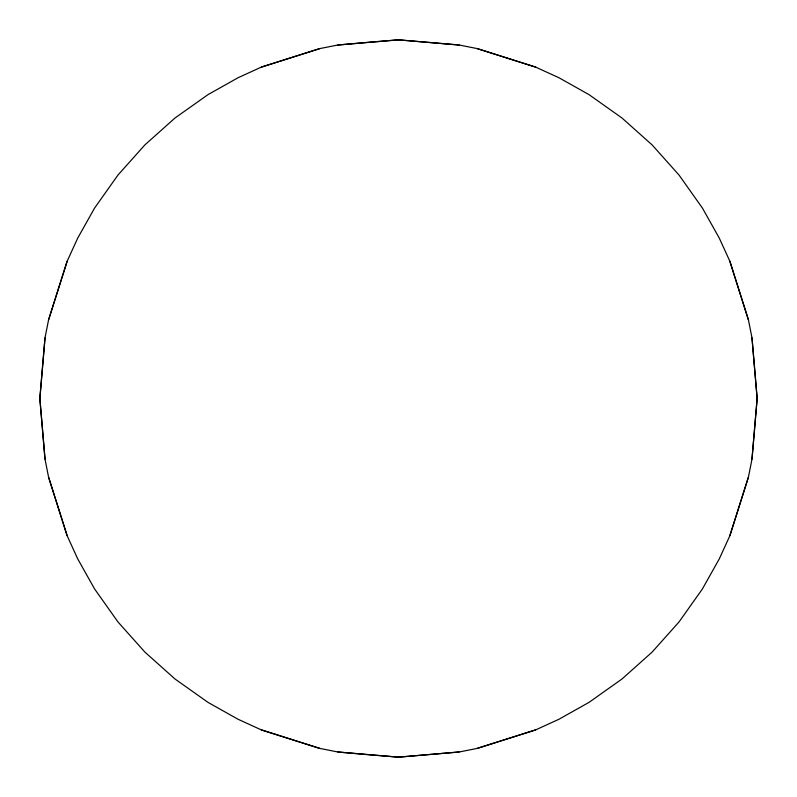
<?xml version="1.0" encoding="UTF-8"?>
<svg xmlns="http://www.w3.org/2000/svg" width="797" height="797" viewBox="0 0 797 797"><rect width="100%" height="100%" fill="white"/><g stroke="black" fill="none" stroke-linecap="round" stroke-linejoin="round"><path stroke-width="1.2" d="M45.011 337.848L39.85 398.5L45.011 459.152L48.577 477.144L67.147 535.753L77.717 558.896L94.594 588.953L117.966 621.949L144.895 652.105L175.051 679.034L208.047 702.406L238.104 719.283L261.247 729.853L319.856 748.423L337.848 751.989L369.589 754.809L398.5 757.15L459.152 751.989L477.144 748.423L535.753 729.853L558.896 719.283L588.953 702.406L621.949 679.034L652.105 652.105L679.034 621.949L702.406 588.953L719.283 558.896L729.853 535.753L748.423 477.144L751.989 459.152L757.15 398.5L751.989 337.848L748.423 319.856L729.853 261.247L719.283 238.104L702.406 208.047L679.034 175.051L652.105 144.895L621.969 117.986L588.953 94.594L558.896 77.717L535.753 67.147L477.144 48.577L459.152 45.011L398.5 39.85L369.589 42.191L337.848 45.011L319.856 48.577L261.247 67.147L238.104 77.717L208.047 94.594L175.051 117.966L144.895 144.895L117.986 175.031L94.594 208.047L77.717 238.104L67.147 261.247L48.577 319.856L45.011 337.848L39.85 398.5L45.011 459.152M751.989 459.152L757.15 398.5L751.989 337.848M48.577 319.856L67.147 261.247M729.853 535.753L748.423 477.144M261.247 67.147L319.856 48.577M477.144 748.423L535.753 729.853M337.848 45.011L398.5 39.85L459.152 45.011M459.152 751.989L398.5 757.15L337.848 751.989M477.144 48.577L535.753 67.147M261.247 729.853L319.856 748.423M729.853 261.247L748.423 319.856M48.577 477.144L67.147 535.753"/></g></svg>
